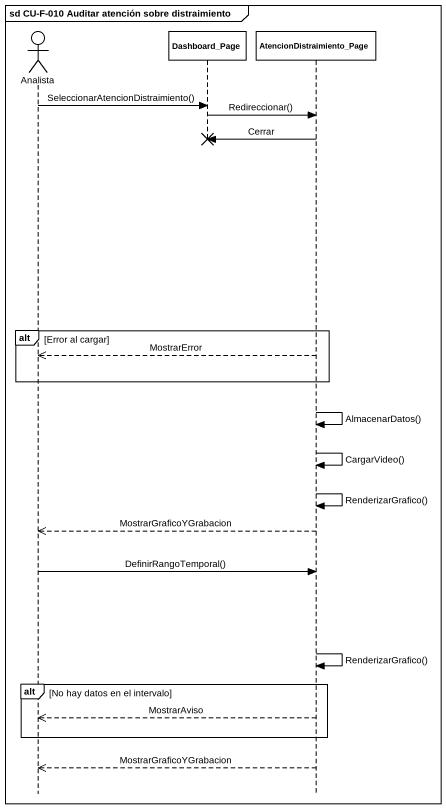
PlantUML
@startuml
mainframe sd CU-F-010 Auditar atención sobre distraimiento
hide footbox
actor Analista
participant Dashboard_Page
participant AtencionDistraimiento_Page

Analista -> Dashboard_Page : SeleccionarAtencionDistraimiento()
Dashboard_Page -> AtencionDistraimiento_Page : Redireccionar()
AtencionDistraimiento_Page -> Dashboard_Page !! : Cerrar
alt Error al cargar
  AtencionDistraimiento_Page -->> Analista : MostrarError
end
AtencionDistraimiento_Page -> AtencionDistraimiento_Page : AlmacenarDatos()
AtencionDistraimiento_Page -> AtencionDistraimiento_Page : CargarVideo()
AtencionDistraimiento_Page -> AtencionDistraimiento_Page : RenderizarGrafico()
AtencionDistraimiento_Page -->> Analista : MostrarGraficoYGrabacion
Analista -> AtencionDistraimiento_Page : DefinirRangoTemporal()
AtencionDistraimiento_Page -> AtencionDistraimiento_Page : RenderizarGrafico()
alt No hay datos en el intervalo
  AtencionDistraimiento_Page -->> Analista : MostrarAviso
end
AtencionDistraimiento_Page -->> Analista : MostrarGraficoYGrabacion
@enduml
